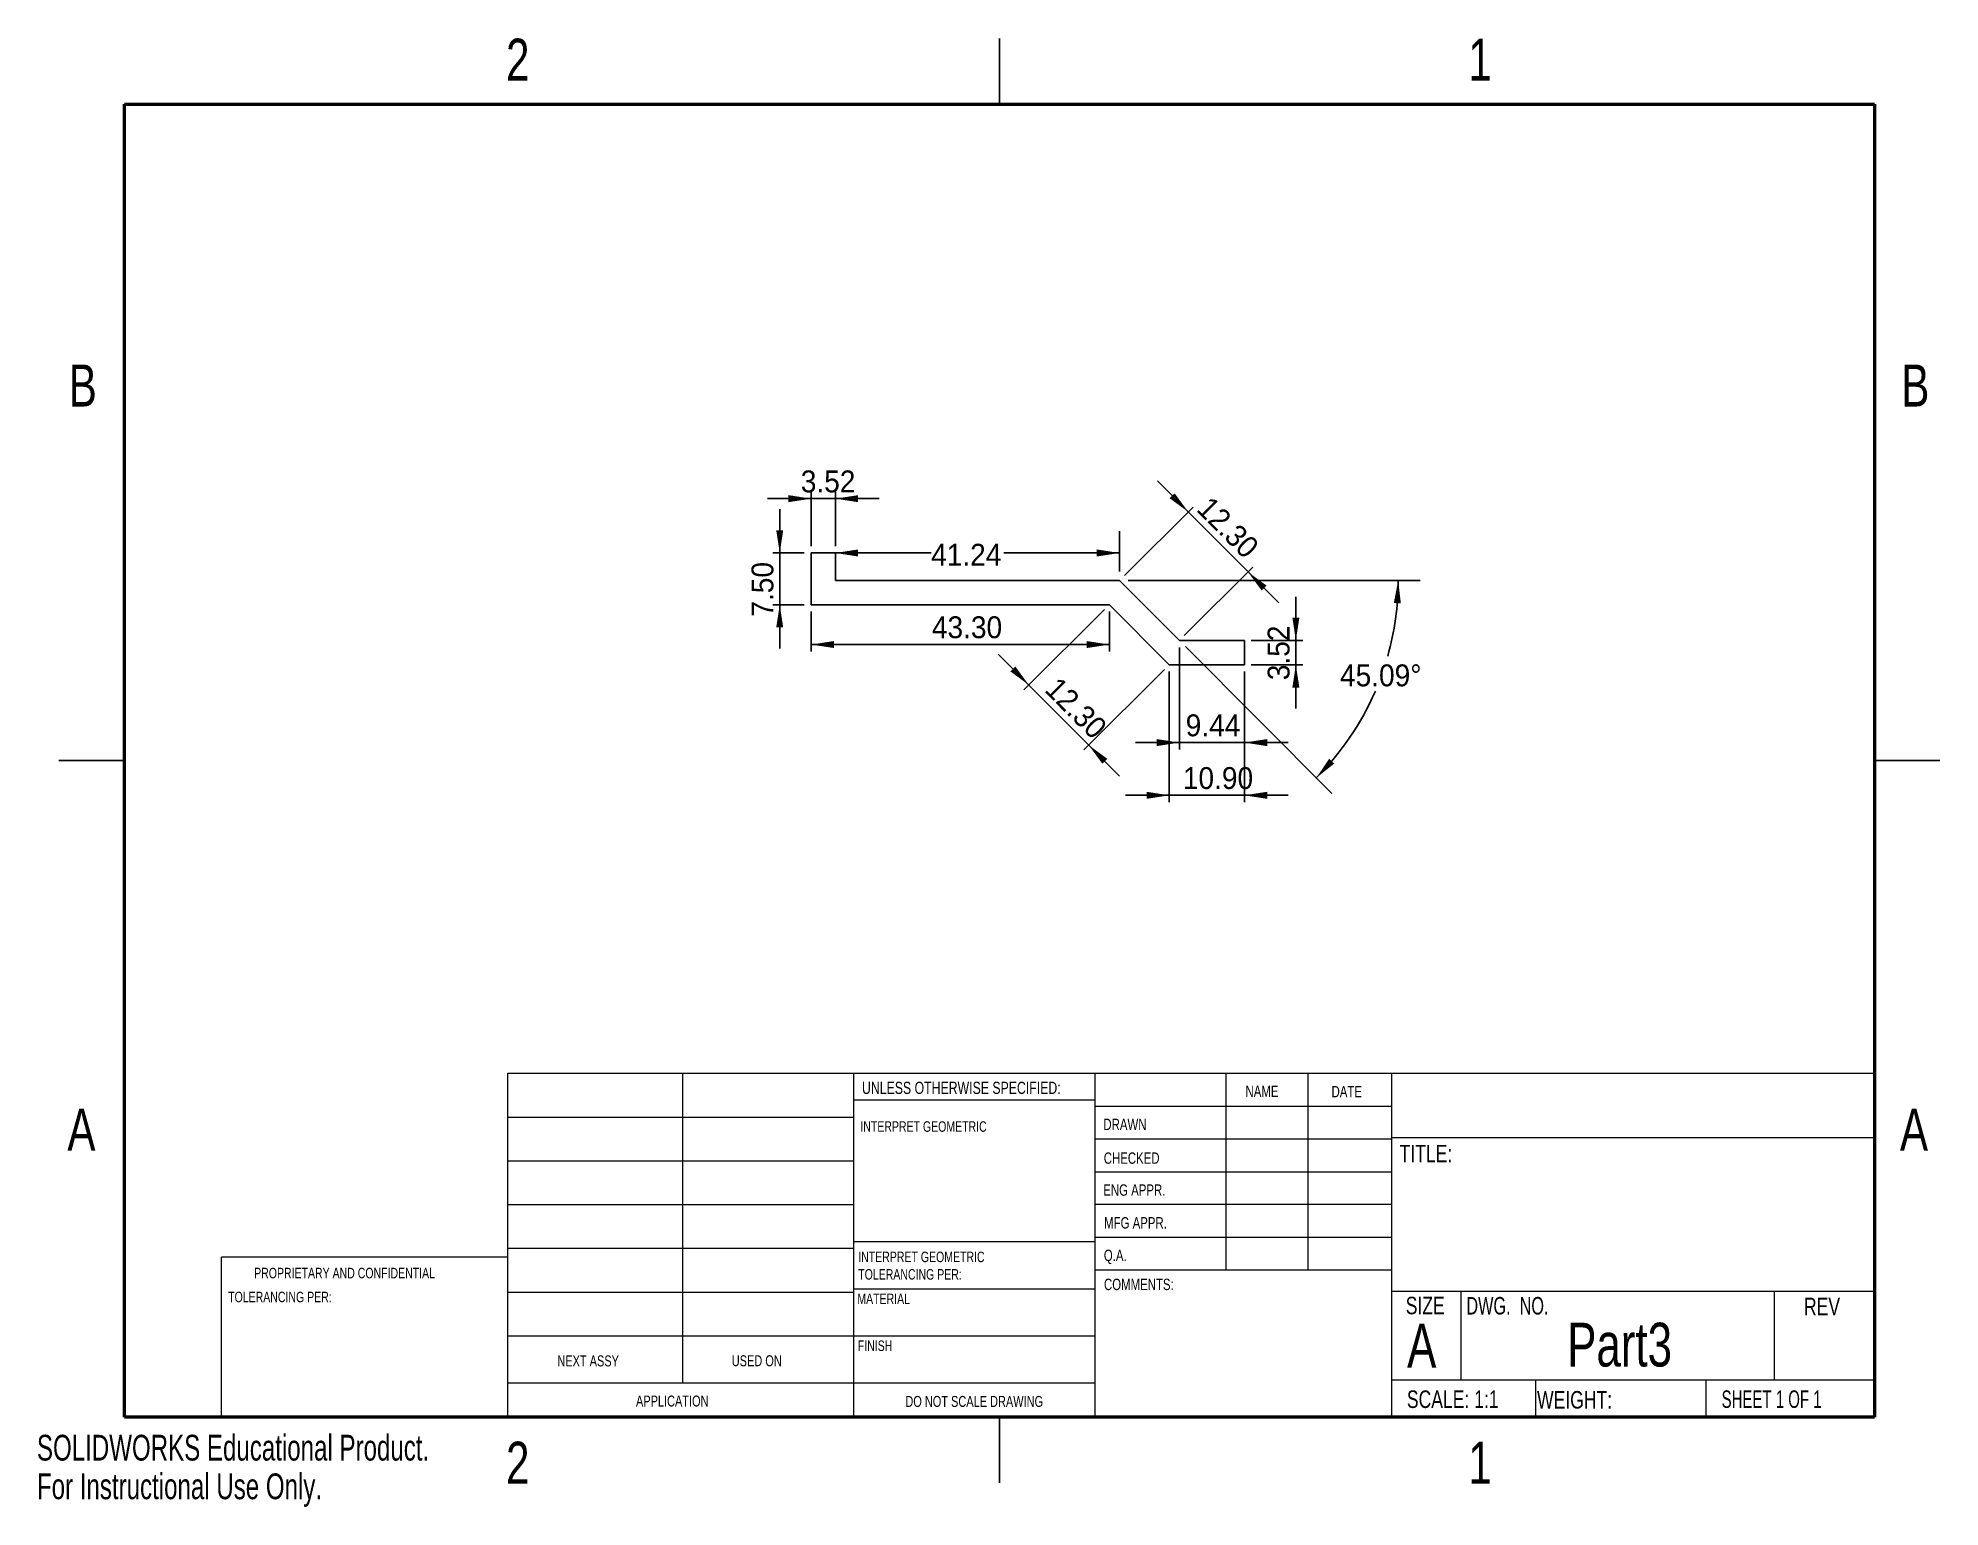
# Model space of a CAD drawing. Header units: millimetres. Extents: x 0 to 276, y 0 to 213.
import ezdxf

# ---------------------------------------------------------------- set-up
doc = ezdxf.new("R2010")
doc.units = ezdxf.units.MM
doc.layers.add('SLD-0', color=179, linetype='Continuous')
doc.styles.add('SLDTEXTSTYLE0', font='TXT', dxfattribs={"width": 0.75})
doc.styles.add('SLDTEXTSTYLE1', font='TXT', dxfattribs={"width": 0.96})
doc.styles.add('SLDTEXTSTYLE2', font='TXT', dxfattribs={"width": 0.640625})
doc.styles.add('SLDTEXTSTYLE3', font='TXT', dxfattribs={"width": 0.694444})
doc.styles.add('SLDTEXTSTYLE4', font='TXT', dxfattribs={"width": 0.7})
doc.dimstyles.new('SLDDIMSTYLE0', dxfattribs={"dimtxt": 3.175, "dimasz": 3.302, "dimexe": 0, "dimexo": 0.0625, "dimgap": 0.79375, "dimtad": 1, "dimrnd": 1e-09, "dimzin": 12, "dimdsep": 46, "dimtxsty": 'SLDTEXTSTYLE0', "dimsah": 1, "dimcen": 0.09, "dimadec": 0, "dimazin": 3, "dimtfac": 1, "dimtmove": 0, "dimatfit": 0, "dimfxl": 0, "dimfrac": 2, "dimtolj": 1, "dimtzin": 12, "dimarcsym": 0})
doc.dimstyles.new('SLDDIMSTYLE1', dxfattribs={"dimtxt": 3.175, "dimasz": 3.302, "dimexe": 0, "dimexo": 0.0625, "dimgap": 0.79375, "dimtad": 1, "dimrnd": 1e-09, "dimzin": 4, "dimdsep": 46, "dimtxsty": 'SLDTEXTSTYLE0', "dimsah": 1, "dimcen": 0.09, "dimadec": 0, "dimazin": 1, "dimtfac": 1, "dimtmove": 0, "dimatfit": 0, "dimfxl": 0, "dimfrac": 2, "dimtolj": 1, "dimtzin": 12, "dimarcsym": 0})
doc.dimstyles.new('SLDDIMSTYLE2', dxfattribs={"dimtxt": 3.175, "dimasz": 3.302, "dimexe": 0, "dimexo": 0.0625, "dimgap": 0.79375, "dimtad": 1, "dimrnd": 1e-09, "dimzin": 4, "dimdsep": 46, "dimtxsty": 'SLDTEXTSTYLE0', "dimsah": 1, "dimcen": 0.09, "dimadec": 0, "dimazin": 1, "dimtfac": 1, "dimtofl": 0, "dimtmove": 0, "dimatfit": 3, "dimfxl": 0, "dimfrac": 2, "dimtolj": 1, "dimtzin": 12, "dimarcsym": 0})
doc.dimstyles.new('SLDDIMSTYLE3', dxfattribs={"dimtxt": 3.175, "dimasz": 3.302, "dimexe": 0, "dimexo": 0.0625, "dimgap": 0.79375, "dimtad": 1, "dimrnd": 1e-09, "dimzin": 12, "dimdsep": 46, "dimtxsty": 'SLDTEXTSTYLE0', "dimblk1": 'NONE', "dimblk2": 'NONE', "dimsah": 1, "dimcen": 0.09, "dimadec": 0, "dimazin": 3, "dimtfac": 1, "dimtofl": 0, "dimtmove": 0, "dimatfit": 3, "dimldrblk": 'NONE', "dimfxl": 0, "dimfrac": 2, "dimtolj": 1, "dimtzin": 12, "dimarcsym": 0})
doc.dimstyles.new('SLDDIMSTYLE4', dxfattribs={"dimtxt": 3.175, "dimasz": 3.302, "dimexe": 0, "dimexo": 0.0625, "dimgap": 0.79375, "dimtad": 1, "dimdec": 4, "dimzin": 12, "dimdsep": 46, "dimtxsty": 'SLDTEXTSTYLE0', "dimblk1": 'NONE', "dimblk2": 'NONE', "dimsah": 1, "dimcen": 0.09, "dimadec": 1, "dimazin": 3, "dimtfac": 1, "dimtofl": 0, "dimtmove": 0, "dimatfit": 3, "dimldrblk": 'NONE', "dimfxl": 0, "dimfrac": 2, "dimtolj": 1, "dimtzin": 12, "dimarcsym": 0})

# ---------------------------------------------------------------- blocks, each defined once
blk = doc.blocks.new('SW_NOTE_0_2')
at = {"layer": 'SLD-0', "color": 0, "insert": (0, 1.96), "char_height": 1.524, "attachment_point": 1, "style": 'SLDTEXTSTYLE0'}
blk.add_mtext('TOLERANCING PER:', dxfattribs=at)
blk = doc.blocks.new('SW_NOTE_0_1')
at = {"layer": 'SLD-0', "color": 0, "insert": (0, 1.96), "char_height": 1.524, "attachment_point": 1, "style": 'SLDTEXTSTYLE0'}
blk.add_mtext('INTERPRET GEOMETRIC', dxfattribs=at)
blk = doc.blocks.new('SW_NOTE_0')
at = {"layer": 'SLD-0', "color": 7}
for name, p in [('SW_NOTE_0_1', (0, -0.11)), ('SW_NOTE_0_2', (0, -2.64))]:
    blk.add_blockref(name, p, dxfattribs=at)
blk = doc.blocks.new('_D')
at = {"layer": 'SLD-0', "color": 7}
for p, q in [((112.38, 139.08), (112.38, 146.96)), ((115.9, 139.08), (115.9, 146.96)), ((112.38, 145.96), (106.03, 145.96)), ((112.38, 145.96), (115.9, 145.96)), ((115.9, 145.96), (122.25, 145.96))]:
    blk.add_line(p, q, dxfattribs=at)
for points in [[(112.38, 145.96), (109.08, 146.47), (109.08, 145.45)], [(115.9, 145.96), (119.2, 145.45), (119.2, 146.47)]]:
    blk.add_solid(points, dxfattribs=at)
at = {"layer": 'SLD-0', "color": 7, "insert": (110.87, 150.05), "char_height": 3.175, "attachment_point": 1, "style": 'SLDTEXTSTYLE1'}
blk.add_mtext('3.52', dxfattribs=at)
blk = doc.blocks.new('_D_1')
at = {"layer": 'SLD-0', "color": 7}
for p, q in [((107.82, 138.08), (107.82, 144.43)), ((111.38, 138.08), (106.82, 138.08)), ((107.82, 130.58), (107.82, 138.08)), ((111.38, 130.58), (106.82, 130.58)), ((107.82, 130.58), (107.82, 124.23))]:
    blk.add_line(p, q, dxfattribs=at)
for points in [[(107.82, 138.08), (108.32, 141.38), (107.31, 141.38)], [(107.82, 130.58), (107.31, 127.28), (108.32, 127.28)]]:
    blk.add_solid(points, dxfattribs=at)
at = {"layer": 'SLD-0', "color": 7, "insert": (103.72, 128.84), "char_height": 3.175, "attachment_point": 1, "rotation": 90, "style": 'SLDTEXTSTYLE1'}
blk.add_mtext('7.50', dxfattribs=at)
blk = doc.blocks.new('_D_2')
at = {"layer": 'SLD-0', "color": 7}
for p, q in [((112.38, 129.58), (112.38, 123.79)), ((155.68, 129.58), (155.68, 123.79)), ((155.68, 124.79), (112.38, 124.79))]:
    blk.add_line(p, q, dxfattribs=at)
for points in [[(112.38, 124.79), (115.68, 124.29), (115.68, 125.3)], [(155.68, 124.79), (152.38, 125.3), (152.38, 124.29)]]:
    blk.add_solid(points, dxfattribs=at)
at = {"layer": 'SLD-0', "color": 7, "insert": (129.9, 128.89), "char_height": 3.175, "attachment_point": 1, "style": 'SLDTEXTSTYLE1'}
blk.add_mtext('43.30', dxfattribs=at)
blk = doc.blocks.new('_D_3')
at = {"layer": 'SLD-0', "color": 7}
for p, q in [((157.14, 135.37), (157.14, 141.25)), ((115.9, 138.08), (129.79, 138.08)), ((157.14, 138.08), (140.34, 138.08))]:
    blk.add_line(p, q, dxfattribs=at)
for points in [[(115.9, 138.08), (119.2, 137.57), (119.2, 138.59)], [(157.14, 138.08), (153.84, 138.59), (153.84, 137.57)]]:
    blk.add_solid(points, dxfattribs=at)
at = {"layer": 'SLD-0', "color": 7, "insert": (129.79, 139.41), "char_height": 3.175, "attachment_point": 1, "style": 'SLDTEXTSTYLE1'}
blk.add_mtext('41.24', dxfattribs=at)
blk = doc.blocks.new('_None')
blk = doc.blocks.new('_D_4')
at = {"layer": 'SLD-0', "color": 7}
for p, q in [((182.73, 125.38), (182.73, 131.73)), ((176.26, 125.38), (183.73, 125.38)), ((182.73, 125.38), (182.73, 121.86)), ((176.26, 121.86), (183.73, 121.86)), ((182.73, 121.86), (182.73, 115.51))]:
    blk.add_line(p, q, dxfattribs=at)
for points in [[(182.73, 125.38), (183.24, 128.69), (182.23, 128.69)], [(182.73, 121.86), (182.23, 118.56), (183.24, 118.56)]]:
    blk.add_solid(points, dxfattribs=at)
at = {"layer": 'SLD-0', "color": 7, "insert": (178.64, 119.62), "char_height": 3.175, "attachment_point": 1, "rotation": 90, "style": 'SLDTEXTSTYLE1'}
blk.add_mtext('3.52', dxfattribs=at)
blk = doc.blocks.new('_D_5')
at = {"layer": 'SLD-0', "color": 7}
for p, q in [((164.36, 120.86), (164.36, 101.92)), ((175.26, 120.86), (175.26, 101.92)), ((164.36, 102.92), (158.01, 102.92)), ((175.26, 102.92), (164.36, 102.92)), ((175.26, 102.92), (181.61, 102.92))]:
    blk.add_line(p, q, dxfattribs=at)
for points in [[(164.36, 102.92), (161.06, 103.43), (161.06, 102.41)], [(175.26, 102.92), (178.57, 102.41), (178.57, 103.43)]]:
    blk.add_solid(points, dxfattribs=at)
at = {"layer": 'SLD-0', "color": 7, "insert": (166.33, 107.01), "char_height": 3.175, "attachment_point": 1, "style": 'SLDTEXTSTYLE1'}
blk.add_mtext('10.90', dxfattribs=at)
blk = doc.blocks.new('_D_6')
at = {"layer": 'SLD-0', "color": 7}
for p, q in [((165.83, 124.38), (165.83, 109.57)), ((175.26, 120.86), (175.26, 109.57)), ((165.83, 110.57), (159.48, 110.57)), ((165.83, 110.57), (175.26, 110.57)), ((175.26, 110.57), (181.61, 110.57))]:
    blk.add_line(p, q, dxfattribs=at)
for points in [[(165.83, 110.57), (162.52, 111.08), (162.52, 110.06)], [(175.26, 110.57), (178.57, 110.06), (178.57, 111.08)]]:
    blk.add_solid(points, dxfattribs=at)
at = {"layer": 'SLD-0', "color": 7, "insert": (166.74, 114.66), "char_height": 3.175, "attachment_point": 1, "style": 'SLDTEXTSTYLE1'}
blk.add_mtext('9.44', dxfattribs=at)
blk = doc.blocks.new('_D_7')
at = {"layer": 'SLD-0', "color": 7}
for p, q in [((167.11, 144.04), (162.63, 148.53)), ((157.85, 134.8), (167.82, 144.74)), ((167.11, 144.04), (175.79, 135.32)), ((166.53, 126.09), (176.5, 136.03)), ((175.79, 135.32), (180.28, 130.83))]:
    blk.add_line(p, q, dxfattribs=at)
for points in [[(167.11, 144.04), (165.14, 146.73), (164.42, 146.02)], [(175.79, 135.32), (177.77, 132.63), (178.49, 133.34)]]:
    blk.add_solid(points, dxfattribs=at)
at = {"layer": 'SLD-0', "color": 7, "insert": (170.41, 146.52), "char_height": 3.175, "attachment_point": 1, "rotation": 314.9103, "style": 'SLDTEXTSTYLE1'}
blk.add_mtext('12.30', dxfattribs=at)
blk = doc.blocks.new('_D_8')
at = {"layer": 'SLD-0', "color": 7}
for p, q in [((154.97, 129.87), (143.27, 118.21)), ((143.98, 118.92), (139.5, 123.41)), ((152.67, 110.2), (143.98, 118.92)), ((163.66, 121.16), (151.96, 109.5)), ((152.67, 110.2), (157.15, 105.71))]:
    blk.add_line(p, q, dxfattribs=at)
for points in [[(143.98, 118.92), (142.01, 121.61), (141.29, 120.9)], [(152.67, 110.2), (154.64, 107.51), (155.36, 108.22)]]:
    blk.add_solid(points, dxfattribs=at)
at = {"layer": 'SLD-0', "color": 7, "insert": (148.36, 120.32), "char_height": 3.175, "attachment_point": 1, "rotation": 314.9103, "style": 'SLDTEXTSTYLE1'}
blk.add_mtext('12.30', dxfattribs=at)
blk = doc.blocks.new('_D_9')
at = {"layer": 'SLD-0', "color": 7}
for p, q in [((158.41, 134.1), (200.77, 134.1)), ((166.72, 124.49), (187.94, 103.2))]:
    blk.add_line(p, q, dxfattribs=at)
for start, end in [(344.2104, 0), (314.9103, 336.628)]:
    blk.add_arc((157.14, 134.1), 40.45, start, end, dxfattribs=at)
for points in [[(197.59, 134.1), (196.95, 130.82), (197.97, 130.78)], [(185.7, 105.45), (188.31, 107.53), (187.57, 108.22)]]:
    blk.add_solid(points, dxfattribs=at)
at = {"layer": 'SLD-0', "color": 7, "insert": (189.14, 121.91), "char_height": 3.175, "attachment_point": 1, "style": 'SLDTEXTSTYLE1'}
blk.add_mtext('45.09°', dxfattribs=at)

msp = doc.modelspace()

# ---------------------------------------------------------------- linework, layer by layer
at = {"layer": 'SLD-0', "color": 7, "linetype": 'Continuous', "lineweight": 25}
for p, q in [((139.7, 212.725), (139.7, 203.2)), ((139.7, 203.2), (139.7, 212.725)), ((112.37764, 138.07862), (112.37764, 130.57862)), ((115.89764, 138.07862), (112.37764, 138.07862)), ((115.89764, 134.09862), (115.89764, 138.07862)), ((157.1393, 134.09862), (115.89764, 134.09862)), ((165.8257, 125.38498), (157.1393, 134.09862)), ((112.37764, 130.57862), (155.67804, 130.57862)), ((155.67804, 130.57862), (164.36444, 121.86498)), ((175.26444, 125.38498), (165.8257, 125.38498)), ((175.26444, 121.86498), (175.26444, 125.38498)), ((164.36444, 121.86498), (175.26444, 121.86498)), ((3.175, 107.95), (12.7, 107.95)), ((12.7, 107.95), (3.175, 107.95)), ((276.225, 107.95), (266.7, 107.95)), ((266.7, 107.95), (276.225, 107.95)), ((139.7, 3.175), (139.7, 12.7)), ((139.7, 12.7), (139.7, 3.175))]:
    msp.add_line(p, q, dxfattribs=at)
at = {"layer": 'SLD-0', "color": 7, "linetype": 'Continuous', "lineweight": 50}
for p, q in [((12.7, 12.7), (12.7, 203.2)), ((12.7, 203.2), (266.7, 203.2)), ((266.7, 203.2), (266.7, 12.7)), ((266.7, 12.7), (12.7, 12.7))]:
    msp.add_line(p, q, dxfattribs=at)
at = {"layer": 'SLD-0', "color": 7, "linetype": 'Continuous', "lineweight": 18}
for p, q in [((68.35413, 62.59444), (266.7, 62.59444)), ((68.35413, 12.7), (68.35413, 62.59444)), ((93.70283, 62.59444), (93.70283, 17.68538)), ((118.57373, 12.7), (118.57373, 62.59444)), ((153.54814, 62.59444), (153.54814, 12.7)), ((172.56008, 62.59444), (172.56008, 34.01944)), ((184.46067, 62.59444), (184.46067, 34.01944)), ((196.62851, 62.59444), (196.62851, 12.7)), ((153.54814, 58.67421), (118.57373, 58.67421)), ((68.35413, 56.24444), (118.57373, 56.24444)), ((153.54814, 57.83194), (196.62851, 57.83194)), ((153.54814, 53.06944), (196.62851, 53.06944)), ((196.62851, 53.26881), (266.7, 53.26881)), ((68.35413, 49.89444), (118.57373, 49.89444)), ((153.54814, 48.30694), (196.62851, 48.30694)), ((68.35413, 43.54444), (118.57373, 43.54444)), ((196.62851, 43.54444), (153.54814, 43.54444)), ((196.62851, 38.78194), (153.54814, 38.78194)), ((26.76902, 12.7), (26.76902, 35.92444)), ((68.35413, 35.92444), (26.76902, 35.92444)), ((68.35413, 37.19444), (118.57373, 37.19444)), ((118.57373, 38.19457), (153.66259, 38.19457)), ((196.62851, 34.01944), (153.66259, 34.01944)), ((68.35413, 30.84444), (118.57373, 30.84444)), ((118.57373, 31.33657), (153.66259, 31.33657)), ((196.62851, 30.98452), (266.7, 30.98452)), ((206.67535, 30.98452), (206.67535, 18.1073)), ((252.17284, 30.98452), (252.17284, 18.1073)), ((68.35413, 24.49444), (118.57373, 24.49444)), ((118.57373, 24.47857), (153.54814, 24.47857)), ((68.35413, 17.68538), (153.54814, 17.68538)), ((196.62851, 18.1073), (266.7, 18.1073)), ((217.53618, 18.1073), (217.53618, 12.7)), ((242.22275, 18.1073), (242.22275, 12.7))]:
    msp.add_line(p, q, dxfattribs=at)

# ---------------------------------------------------------------- block references
at = {"color": 7, "linetype": 'Continuous'}
for name, p in [('SW_NOTE_0_1', (119.51734, 53.66623)), ('SW_NOTE_0', (119.20895, 34.86356)), ('SW_NOTE_0_2', (27.75443, 28.93761))]:
    msp.add_blockref(name, p, dxfattribs=at)

# ---------------------------------------------------------------- texts
at = {"layer": 'SLD-0', "color": 7}
for s, insert, char_height, attachment_point, style in [('2', (69.79073, 212.69619), 6.096, 2, 'SLDTEXTSTYLE0'), ('1', (209.46805, 212.69619), 6.096, 2, 'SLDTEXTSTYLE0'), ('B', (6.65555, 165.42119), 6.096, 2, 'SLDTEXTSTYLE0'), ('B', (272.65555, 165.42119), 6.096, 2, 'SLDTEXTSTYLE0'), ('UNLESS OTHERWISE SPECIFIED:', (119.75797, 61.36601), 1.778, 1, 'SLDTEXTSTYLE0'), ('NAME', (175.42384, 60.79946), 1.651, 1, 'SLDTEXTSTYLE0'), ('DATE', (187.91489, 60.75536), 1.651, 1, 'SLDTEXTSTYLE0'), ('A', (6.4587, 57.47119), 6.096, 2, 'SLDTEXTSTYLE0'), ('DRAWN', (154.79655, 55.99922), 1.651, 1, 'SLDTEXTSTYLE0'), ('A', (272.4587, 57.47119), 6.096, 2, 'SLDTEXTSTYLE0'), ('CHECKED', (154.85068, 51.11327), 1.651, 1, 'SLDTEXTSTYLE0'), ('TITLE:', (197.79344, 52.20291), 2.54, 1, 'SLDTEXTSTYLE0'), ('ENG APPR.', (154.77719, 46.47727), 1.651, 1, 'SLDTEXTSTYLE0'), ('MFG APPR.', (154.90288, 41.72195), 1.651, 1, 'SLDTEXTSTYLE0'), ('Q.A.', (154.86162, 36.99951), 1.651, 1, 'SLDTEXTSTYLE0'), ('PROPRIETARY AND CONFIDENTIAL', (31.52958, 34.36886), 1.524, 1, 'SLDTEXTSTYLE0'), ('MATERIAL', (119.08021, 30.63899), 1.524, 1, 'SLDTEXTSTYLE0'), ('COMMENTS:', (154.88381, 32.78517), 1.651, 1, 'SLDTEXTSTYLE0'), ('SIZE', (198.67959, 30.16799), 2.54, 1, 'SLDTEXTSTYLE0'), ('DWG.  NO.', (207.48066, 30.13246), 2.54, 1, 'SLDTEXTSTYLE3'), ('REV', (256.48491, 30.03324), 2.54, 1, 'SLDTEXTSTYLE0'), ('A', (198.88, 26.24926), 6.35, 1, 'SLDTEXTSTYLE0'), ('Part3', (229.72511, 26.39781), 6.35, 2, 'SLDTEXTSTYLE0'), ('FINISH', (119.1497, 23.8242), 1.524, 1, 'SLDTEXTSTYLE0'), ('NEXT ASSY', (75.5415, 21.65248), 1.5875, 1, 'SLDTEXTSTYLE0'), ('USED ON', (100.8541, 21.6788), 1.5875, 1, 'SLDTEXTSTYLE0'), ('SCALE: 1:1', (198.84865, 16.5746), 2.54, 1, 'SLDTEXTSTYLE0'), ('SHEET 1 OF 1', (244.5309, 16.58286), 2.54, 1, 'SLDTEXTSTYLE2'), ('APPLICATION', (86.94961, 15.8308), 1.5875, 1, 'SLDTEXTSTYLE0'), ('DO NOT SCALE DRAWING', (136.0476, 15.77583), 1.5875, 2, 'SLDTEXTSTYLE0'), ('WEIGHT:', (217.74003, 16.48767), 2.54, 1, 'SLDTEXTSTYLE0'), ('SOLIDWORKS Educational Product.', (0, 10.1379), 3.73507, 1, 'SLDTEXTSTYLE4'), ('2', (69.79073, 9.13771), 6.096, 2, 'SLDTEXTSTYLE0'), ('1', (209.46805, 9.13771), 6.096, 2, 'SLDTEXTSTYLE0'), ('For Instructional Use Only.', (0, 4.5353), 3.73507, 1, 'SLDTEXTSTYLE4')]:
    msp.add_mtext(s, dxfattribs=dict(at, insert=insert, char_height=char_height, attachment_point=attachment_point, style=style))

# ---------------------------------------------------------------- dimensions: what is measured, and where the dimension line sits
for base, p1, p2, dimstyle, picture, middle in [((115.89764, 145.96164), (112.37764, 138.07862), (115.89764, 138.07862), 'SLDDIMSTYLE0', '_D', (114.99727, 145.96164)), ((157.1393, 138.07862), (115.89764, 138.07862), (157.1393, 134.09862), 'SLDDIMSTYLE3', '_D_3', (135.06383, 138.07862)), ((112.37764, 124.79419), (155.67804, 130.57862), (112.37764, 130.57862), 'SLDDIMSTYLE2', '_D_2', (135.06383, 124.79419)), ((175.26444, 110.57138), (165.8257, 125.38498), (175.26444, 121.86498), 'SLDDIMSTYLE0', '_D_6', (170.86535, 110.57138)), ((164.36444, 102.9219), (175.26444, 121.86498), (164.36444, 121.86498), 'SLDDIMSTYLE1', '_D_5', (170.86535, 102.9219))]:
    dim = msp.add_linear_dim(base=base, p1=p1, p2=p2, dimstyle=dimstyle, dxfattribs=at)
    dim.commit()
    dim.dimension.update_dxf_attribs({"geometry": picture, "text_midpoint": middle, "dimtype": 160})
for base, p1, p2, angle, dimstyle, picture, middle in [((175.79483, 135.32295), (157.1393, 134.09862), (165.8257, 125.38498), 314.910309, 'SLDDIMSTYLE1', '_D_7', (170.86535, 140.26789)), ((107.81602, 138.07862), (112.37764, 130.57862), (112.37764, 138.07862), 90, 'SLDDIMSTYLE1', '_D_1', (107.81602, 132.7608)), ((143.97948, 118.91663), (164.36444, 121.86498), (155.67804, 130.57862), 314.910309, 'SLDDIMSTYLE1', '_D_8', (148.81077, 114.07018)), ((182.73455, 121.86498), (175.26444, 125.38498), (175.26444, 121.86498), 90, 'SLDDIMSTYLE0', '_D_4', (182.73455, 123.74568))]:
    dim = msp.add_linear_dim(base=base, p1=p1, p2=p2, angle=angle, dimstyle=dimstyle, dxfattribs=at)
    dim.commit()
    dim.dimension.update_dxf_attribs({"geometry": picture, "text_midpoint": middle, "dimtype": 160})
dim = msp.add_angular_dim_2l(base=(190.58583, 111.34206), line1=((165.8257, 125.38498), (157.1393, 134.09862)), line2=((115.89764, 134.09862), (157.1393, 134.09862)), dimstyle='SLDDIMSTYLE4', dxfattribs=at)
dim.commit()
dim.dimension.update_dxf_attribs({"geometry": '_D_9', "text_midpoint": (195.26444, 120.57068), "dimtype": 162})

doc.saveas('drawing.dxf')
